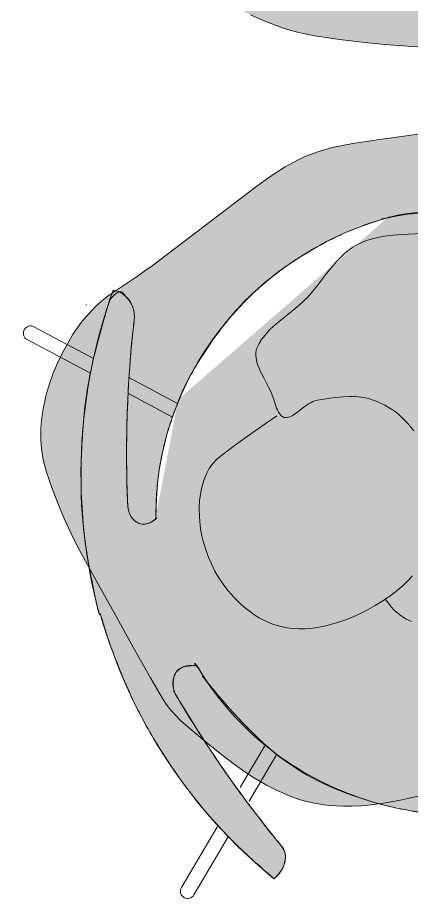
# Model space of a CAD drawing. Header units: millimetres. Extents: x 17924 to 83548, y -4690 to 56252.
# Drawn here: x 79095 to 79420, y 51352 to 52088 of the extents above; entities that cross this region are included whole.
import ezdxf

# ---------------------------------------------------------------- set-up
doc = ezdxf.new("R2010")
doc.units = ezdxf.units.MM
doc.header["$MEASUREMENT"] = 0
for name, color, linetype, lineweight in [('FURN-FREE', 1, 'Continuous', 0), ('PRES-FILL', 7, 'Continuous', 0), ('PRES-PEOP', 42, 'Continuous', 0)]:
    doc.layers.add(name, color=color, linetype=linetype, lineweight=lineweight)

# ---------------------------------------------------------------- blocks, each defined once
blk = doc.blocks.new('ANT_11')
at = {"color": 0, "linetype": 'ByBlock', "lineweight": -2}
for p, q in [((-230.6049999999959, 252.3579999999638), (-230.5849999999809, 252.3589999999822)), ((-222.1099999999788, 252.0419999999867), (-182.1699999999801, 208.8469999999652)), ((-230.9229999999807, 243.8939999999711), (-193.0999999999949, 202.9900000000052)), ((249.7080000000133, 243.2329999999929), (208.2010000000264, 201.5609999999579)), ((258.2300000000178, 234.7639999999665), (218.90600000001, 195.29899999997)), ((-237.2879999999896, 197.6639999999898), (-237.7749999999724, 197.336999999985)), ((-170.4359999999724, 178.4899999999907), (-139.413999999997, 144.9219999999623)), ((-157.5269999999837, 182.1999999999825), (-129.5179999999782, 151.9009999999689)), ((181.9290000000146, 175.1599999999744), (153.1640000000116, 146.2839999999851)), ((194.673000000028, 170.9689999999682), (162.7640000000101, 138.9270000000106)), ((237.9220000000132, 154.148000000001), (237.9240000000136, 154.1489999999758)), ((-190.0079999999871, -176.9710000000341), (-240.1239999999889, -227.2660000000178)), ((200.5110000000168, -183.8860000000132), (249.0680000000102, -236.3980000000156)), ((-180.8859999999986, -184.8450000000157), (-231.6219999999812, -235.7580000000016)), ((191.0700000000106, -191.3760000000184), (240.2560000000231, -244.5680000000284)), ((-240.1019999999735, -235.7510000000184), (-240.1239999999852, -235.7600000000384)), ((248.731000000018, -244.8740000000107), (248.7310000000107, -244.8850000000093))]:
    blk.add_line(p, q, dxfattribs=at)
at = {"color": 0, "linetype": 'ByBlock', "lineweight": -2, "extrusion": (0, 0, -1)}
for centre, radius, start, end in [((-10.84310449812256, -197.5296352611913), 449.2945550665204, 55.50108333333331, 90.38600277777779), ((226.5099585044154, 247.9666756855295), 6.000000000000012, 47.15889444444441, 137.2503583333333), ((-4.928342642939242, -185.8805704263214), 436.8134136936625, 91.17048888888888, 126.0554083333333), ((-253.9718071524185, 238.9973606324929), 6.000000000000004, 135.0319611111111, 224.8725805555556), ((-244.6581340468292, -240.4625302021595), 6.000000000000006, 137.325825, 227.2958666666667), ((-244.6504633875302, -240.4851204502629), 6.000000000000004, 227.1111666666667, 317.2096027777778)]:
    blk.add_arc(centre, radius, start, end, dxfattribs=at)
at = {"color": 0, "linetype": 'ByBlock', "lineweight": -2}
for centre, radius, start, end in [((-226.5152713026619, 247.9676244759758), 5.999999999999996, 132.8928833333333, 222.7335027777778), ((253.9664626423473, 238.996610804621), 6.000000000000006, 45.01981666666665, 135.1112805555555), ((132.7071059824157, -735.342448063835), 962.69638302464, 102.0174, 111.1355305555556), ((-169.4349192846166, -727.9805375627038), 971.6445047199427, 65.2129611111111, 74.33109166666665), ((-235.8759852194598, -231.491388148861), 6.000000000000006, 135.1867472222222, 225.1567888888889), ((-235.8691630907961, -231.5142489645223), 6.000000000000013, 224.9720888888888, 315.070525)]:
    blk.add_arc(centre, radius, start, end, dxfattribs=at)
for centre, major_axis, ratio, start_param, end_param in [((-69.79697139903146, 189.0052291860775), (-18.85645010637372, -11.42001704835107), 0.710141361513294, 2.274888714839134, 4.205581096373834), ((93.71362615291218, 189.1944012008753), (18.41705503726558, -12.11588146826803), 0.7751110379519796, 2.077604210805752, 4.019110361497601)]:
    blk.add_ellipse(centre, major_axis=major_axis, ratio=ratio, start_param=start_param, end_param=end_param, dxfattribs=at)
at = {"color": 0, "linetype": 'ByBlock', "lineweight": -2, "extrusion": (0, 0, -0.9999999999999998)}
for centre, major_axis, ratio, start_param, end_param in [((5.602032608068839, -66.64383137637924), (4.853131661300817, 259.9547020407177), 0.9615384615384605, 4.71238898038469, 6.033510042954888), ((9.501353141451546, -66.71662820161146), (4.853131661300817, 259.9547020407177), 0.9615384615384605, 0.2429364510200118, 1.570796326794897), ((5.602729983107565, -66.64335468209174), (-249.9564442699204, 4.666472751250908), 0.7200000000000006, 4.7115489922008, 6.283185307179586), ((6.022656809942418, -66.65119433999644), (-253.4356479310827, 4.731426504006882), 0.7101157289572858, 3.141592653589793, 4.71322896856858)]:
    blk.add_ellipse(centre, major_axis=major_axis, ratio=ratio, start_param=start_param, end_param=end_param, dxfattribs=at)
at = {"color": 0, "linetype": 'ByBlock', "lineweight": -2, "extrusion": (0, 0, -0.9999999999999997)}
blk.add_ellipse((-222.6850850693845, 182.0806756646198), major_axis=(20.94804797271574, 9.330090363337069), ratio=0.9239178866150758, start_param=1.587065655824202, end_param=3.141592653589793, dxfattribs=at)
at = {"color": 0, "linetype": 'ByBlock', "lineweight": -2, "extrusion": (0, 0, -1)}
blk.add_ellipse((246.9130862459351, 173.3136979749397), major_axis=(9.336634261293678, 19.01903679660439), ratio=0.7660621444968639, start_param=1.570796326794897, end_param=3.125323324560488, dxfattribs=at)
at = {"color": 0, "linetype": 'ByBlock', "lineweight": -2}
blk.add_point((258.2100000000355, 243.2360000000044), dxfattribs=at)
blk = doc.blocks.new('*U83')
at = {"extrusion": (0, 0, -1)}
h = blk.add_hatch(color=7, dxfattribs=at)
edge = h.paths.add_edge_path()
edge.add_arc((189.5230698579689, 3.894953851111495), 436.8134136936625, 181.1704888888889, 216.0554083333334, ccw=False)
edge.add_line((-247.1991972945398, -5.028036447511113), (-248.1122242495767, -5.046691238017956))
edge.add_arc((201.1721346928534, -2.019808004082734), 449.2945550665204, 145.5010833333334, 180.3860027777778, ccw=False)
edge.add_ellipse((-178.4381762329576, 231.5083815634316), major_axis=(-9.330090363337064, -20.94804797271573), ratio=0.923917886615076, start_angle=90.93216388888891, end_angle=180, ccw=False)
edge.add_line((-158.93467380316, 223.2300806680323), (-158.9509580197773, 223.2407149623832))
edge.add_arc((738.9849474954972, -123.8838094883686), 962.6963830246395, 158.8644694444445, 161.6479117317408)
edge.add_line((-174.7483423471422, 179.2264030120532), (-174.8475005683285, 179.2592964940231))
edge.add_line((-174.8475005683285, 179.2592964940231), (-174.7632560480706, 179.1814415873559))
edge.add_arc((738.9849474954972, -123.8838094883686), 962.6963830246395, 161.6507310214406, 167.9826)
edge.add_line((-202.6133815909998, 76.55798393367513), (-202.6133855943626, 76.55796512744928))
edge.add_ellipse((-185.3627297544008, 78.62026789307856), major_axis=(11.42001704835106, 18.85645010637372), ratio=0.710141361513294, start_angle=119.0379527777778, end_angle=229.6584777777778)
edge.add_line((-182.5489720905462, 60.2323849607892), (-182.7609163116576, 60.28017894514051))
edge.add_ellipse((70.28633080802683, 3.22126388597826), major_axis=(-259.9547020407177, -4.853131661300878), ratio=0.96153846153846, start_angle=323.43319051925664, end_angle=345.69466111111115, ccw=False)
edge.add_line((-141.2796922553534, 148.2373896328209), (-141.2795005683147, 148.2372964940441))
edge.add_line((-141.2795005683147, 148.2372964940441), (-141.2796552746731, 148.2374394665312))
edge.add_ellipse((70.28633080802683, 3.22126388597826), major_axis=(-259.9547020407177, -4.853131661300878), ratio=0.96153846153846, start_angle=270, end_angle=323.43317649861206, ccw=False)
edge.add_line((65.61985805675795, 253.1777081558939), (65.619381362485, 253.1770107808297))
edge.add_ellipse((70.28585411373933, 3.220566510932258), major_axis=(-4.666472751250971, 249.9564442699204), ratio=0.720000000000001, start_angle=-90.04779895583567, end_angle=0, ccw=False)
edge.add_line((250.2583243620651, 6.371899793581038), (250.2582958129518, 6.373381804277199))
edge.add_line((250.2582958129351, 6.373381804274686), (250.25835027844, 6.370465271520516))
edge.add_line((250.2583502784466, 6.370465271524292), (250.2583243620631, 6.371899793581223))
edge.add_ellipse((70.29369377164403, 2.800639684097405), major_axis=(-4.731426504006933, 253.4356479310827), ratio=0.7101157289572861, start_angle=180, end_angle=270.04779272652974, ccw=False)
edge.add_line((75.02512027566263, -250.6350082469944), (75.02560038452793, -250.634500917331))
edge.add_ellipse((70.35912763325905, -0.6780566474044463), major_axis=(-259.9547020407177, -4.853131661300878), ratio=0.96153846153846, start_angle=13.919233333333295, end_angle=90, ccw=False)
edge.add_line((-180.8396707460925, -65.51667338454354), (-182.3148174292, -65.89743086454473))
edge.add_ellipse((-185.5519017691986, -84.89032965886508), major_axis=(12.11588146826803, -18.41705503726557), ratio=0.7751110379519799, start_angle=129.7219388888889, end_angle=240.9620472222222)
edge.add_line((-203.9136546580557, -84.16156648722244), (-203.9136485167255, -84.16158838126285))
edge.add_arc((731.623036994366, 178.2582157786601), 971.6445047199426, 195.6689083333333, 204.786883102424)
edge.add_line((-150.507241983214, -229.0981570245458), (-150.5065005683136, -229.1007035059665))
edge.add_line((-150.5065005683136, -229.1007035059665), (-150.5061343833659, -229.1005555235788))
edge.add_line((-150.5061343833659, -229.1005555235788), (-150.5055005683244, -229.0987035059734))
edge.add_line((-150.5055005683244, -229.0987035059734), (-150.5383184758102, -228.9914209544877))
edge.add_ellipse((-169.6711985432921, -238.089789751888), major_axis=(-19.0190367966044, -9.336634261293675), ratio=0.7660621444968636, start_angle=90, end_angle=179.0678361111111, ccw=False)
edge.add_line((-162.5187564786611, -252.6595538665424), (-163.6179454810772, -253.1991566765755))
at = {"color": 0}
blk.add_rational_spline([(163.6179454810626, -253.1991566765719), (244.395638061862, -142.2440036543048), (247.1991972945398, -5.028036447511113), (247.6557107720582, -5.037363842762716), (248.1122242495767, -5.046691238017956), (249.0632559276273, 136.1162228151916), (169.1080861778319, 252.4564290876879), (150.0661567962525, 243.975309043275), (158.9346738031454, 223.2300806680214), (158.9428159114614, 223.2353978152059), (158.9509580197773, 223.2407149623832), (167.384311715854, 201.4254568799588), (174.7483423471422, 179.2264030120677), (174.7979214577354, 179.2428497530418), (174.8475005683285, 179.2592964940231), (174.8053783081996, 179.2203690406895), (174.7632560480706, 179.1814415873559), (191.5264878287999, 128.6399398121866), (202.6133815909852, 76.55798393368241), (202.6133835926739, 76.5579745305622), (202.6133855943626, 76.55796512744928), (207.6479790385492, 47.05271919769075), (182.5489720905753, 60.23238496079648), (182.6549442010873, 60.25628195296304), (182.7609163116576, 60.28017894514051), (171.0129643532273, 108.1699772470056), (141.2796922553534, 148.2373896328099), (141.2795964118268, 148.2373430634252), (141.2795005683147, 148.2372964940441), (141.2795779215085, 148.2373679802877), (141.2796552746731, 148.2374394665312), (65.21804999948654, 250.7350764623698), (-65.61985805678705, 253.1777081559012), (-65.6196197096142, 253.1773594683618), (-65.619381362485, 253.1770107808297), (-245.7382225845795, 256.5396752922825), (-250.2583243620611, 6.37189979357936), (-250.2583100890624, 6.372640798970679), (-250.2582958129642, 6.373381804281962), (-250.2583230456803, 6.37192353789942), (-250.25835027844, 6.370465271520516), (-250.258337321764, 6.371182532588136), (-250.2583243620611, 6.37189979357936), (-255.143941914881, -247.2723441011549), (-75.02512027566263, -250.6350082469871), (-75.02536033009528, -250.6347545821664), (-75.02560038452793, -250.634500917331), (128.3684962365078, -254.4316945140672), (180.8396707460925, -65.51667338452171), (181.5772440876608, -65.70705212454413), (182.3148174292, -65.89743086454473), (209.2685806552181, -53.96520079177208), (203.9136546580412, -84.16156648723336), (203.9136515873979, -84.16157743424264), (203.9136485167255, -84.16158838126285), (182.9888989878091, -158.7591245014337), (150.507241983214, -229.0981570245385), (150.5068712757493, -229.0994302652543), (150.5065005683136, -229.1007035059665), (150.5063174758543, -229.1006295147745), (150.5061343833659, -229.1005555235788), (150.5058174758451, -229.0996295147743), (150.5055005683244, -229.0987035059734), (150.5219095220818, -229.0450622302269), (150.5383184758102, -228.9914209544877), (143.8066565910995, -243.4735979856268), (162.5187564787047, -252.6595538665533), (163.0683509798837, -252.9293552715571), (163.6179454810626, -253.1991566765719)], [1, 0.954018458761833, 1, 1, 1, 0.954018458761833, 1, 0.7128353987122346, 1, 1, 1, 0.9997050096312174, 1, 1, 1, 1, 1, 0.9984737766805626, 1, 1, 1, 0.5691322564512941, 1, 1, 1, 0.9811892478442809, 1, 1, 1, 1, 1, 0.8932412642455915, 1, 1, 1, 0.7068117680607829, 1, 0.9999999999957255, 1, 1, 1, 0.999999999995883, 1, 0.7068118065158087, 1, 1, 1, 0.7875766260787885, 1, 1, 1, 0.5646781698281227, 1, 1, 1, 0.9968360298930732, 1, 1, 1, 1, 1, 1, 1, 1, 1, 0.7128353987122346, 1, 1, 1], degree=2, knots=[0, 0, 0, 0.03448275862068965, 0.03448275862068965, 0.06896551724137931, 0.06896551724137931, 0.1034482758620689, 0.1034482758620689, 0.1379310344827586, 0.1379310344827586, 0.1724137931034482, 0.1724137931034482, 0.2068965517241378, 0.2068965517241378, 0.2241379310344826, 0.2241379310344826, 0.2413793103448275, 0.2413793103448275, 0.2758620689655172, 0.2758620689655172, 0.3103448275862069, 0.3103448275862069, 0.3448275862068964, 0.3448275862068964, 0.3793103448275861, 0.3793103448275861, 0.4137931034482755, 0.4137931034482755, 0.4310344827586206, 0.4310344827586206, 0.4482758620689654, 0.4482758620689654, 0.4827586206896549, 0.4827586206896549, 0.5172413793103448, 0.5172413793103448, 0.5517241379310345, 0.5517241379310345, 0.5862068965517239, 0.5862068965517239, 0.6206896551724138, 0.6206896551724138, 0.6551724137931033, 0.6551724137931033, 0.6896551724137929, 0.6896551724137929, 0.7241379310344825, 0.7241379310344825, 0.7586206896551724, 0.7586206896551724, 0.7931034482758622, 0.7931034482758622, 0.8275862068965517, 0.8275862068965517, 0.8620689655172412, 0.8620689655172412, 0.8965517241379309, 0.8965517241379309, 0.9051724137931034, 0.9051724137931034, 0.9137931034482757, 0.9137931034482757, 0.9224137931034483, 0.9224137931034483, 0.9310344827586206, 0.9310344827586206, 0.9655172413793103, 0.9655172413793103, 1, 1, 1], dxfattribs=at)
at = {"color": 0, "linetype": 'Continuous', "lineweight": 0, "rotation": 270}
blk.add_blockref('ANT_11', (-3.642499431662145, 8.823296494039823), dxfattribs=at)
blk = doc.blocks.new('SERIES 7_11')
at = {"color": 0, "linetype": 'Continuous', "lineweight": 0, "rotation": 89.99999999999997}
blk.add_blockref('*U83', (-5.046691238014319, -248.1122242495767), dxfattribs=at)
blk = doc.blocks.new('*U149')
at = {"layer": 'PRES-FILL', "linetype": 'ByBlock', "lineweight": -2}
h = blk.add_hatch(color=0, dxfattribs=at)
edge = h.paths.add_edge_path(flags=16)
edge.add_spline(control_points=[(-87.07831214771431, -291.0744552105898), (-88.89239608471689, -288.4548494401097), (-89.38684500839736, -283.2889002702868), (-89.4902516684233, -277.4036297993007)], knot_values=[0, 0, 0, 0, 1, 1, 1, 1], degree=3, periodic=0)
edge.add_spline(control_points=[(-89.4902516684233, -277.4036297993007), (-94.07544578357192, -264.2978469137888), (-102.2647964179487, -248.1244687475701), (-94.97166972408013, -247.5728208029614), (-87.9513761526614, -247.0418098000519), (-89.72454525638022, -264.0690811901877), (-89.4902516684233, -277.4036297993007)], knot_values=[0, 0, 0, 0, 0.5095306753181346, 0.5095306753181346, 0.5095306753181346, 1, 1, 1, 1], degree=3, periodic=0)
edge.add_spline(control_points=[(-89.4902516684233, -277.4036297993007), (-87.52906642857124, -283.0092524418287), (-86.22724547806138, -288.0536722698598), (-87.07831214771431, -291.0744552105898)], knot_values=[0, 0, 0, 0, 1, 1, 1, 1], degree=3, periodic=0)
edge.add_spline(control_points=[(-87.07831214771431, -291.0744552105898), (-85.95999222937098, -292.6893514408584), (-84.34017201395181, -293.3365619410179), (-82.00130538470694, -292.5880610099848), (-63.59383381527732, -286.6971694839594), (-44.85866232332774, -280.6748171649233), (-26.44999149462092, -274.1039725800219), (-3.97733023649198, -266.0825154139602), (18.35495155211538, -258.1142490278435), (40.76494914462091, -249.8098054022121), (62.09082103249966, -241.9071048271726), (84.0254556608561, -234.3002088238427), (102.036338375372, -220.2868875461718), (117.4488240068895, -208.2952424799441), (129.9151441368449, -193.2241611071513), (142.6432244093739, -178.5923170648457), (163.0005941387935, -155.1900558744092), (182.8546414145967, -131.3060623629426), (203.2343677893514, -107.9247166534187), (213.1979345754517, -96.49367016923497), (224.2374659782072, -86.03110257819935), (234.3364193446469, -74.70105654421786), (246.7178919629514, -60.81024532424635), (254.7748833751684, -44.37492258180282), (259.7027346673713, -25.00474835188652), (268.8092894337751, 10.79088386117655), (269.3557246566634, 46.90065336131374), (252.6851600430091, 77.86553913385433), (241.2536237630411, 99.09914599222247), (227.3397290832945, 117.7993371364137), (211.966218272064, 135.6688070436066), (198.2174307192763, 151.6497725143417), (184.4468728898064, 167.5986870604829), (170.5998475073429, 183.4938566907222), (153.8705150601454, 202.6976618187909), (137.0851828110317, 221.9010084819602), (119.8497930294252, 240.5959913312254), (106.8232585273072, 254.7256885524839), (88.38601897297485, 262.3861756958795), (71.07116077227693, 271.4910562303266), (49.31172820176289, 282.9330808633968), (28.25311481850804, 292.6512301065668), (3.265834411547985, 297.327335357113), (-21.50146026012953, 301.9622726039088), (-44.73838342509407, 298.5593976669043), (-68.35236469293886, 290.7234910957341), (-91.13489496562397, 283.1634876956814), (-111.8712580557476, 273.757788462317), (-130.4584782136808, 259.7759117501701), (-157.4580053186364, 239.4660399101849), (-182.7918153615465, 217.5136692575034), (-207.6003872519068, 194.9019255928724), (-226.2076064091088, 177.9423975816317), (-243.9963418850675, 159.9594654293323), (-260.3465887236089, 140.7443127179722), (-265.3696622714924, 134.841091423732), (-270.0630620164739, 127.4894450132706), (-269.8281436665711, 119.5425549638749), (-269.0001458406623, 91.53279035793093), (-265.0361819725658, 65.12352676317096), (-263.1618364924216, 37.95410509096109), (-261.1843437510834, 9.289520726670162), (-260.2340487209731, -19.56111516160308), (-257.9202655615227, -48.25189084419981), (-257.6397211215808, -51.73062547019799), (-254.9934591089841, -54.59069810863002), (-254.183716304964, -58.03427320504852), (-253.3515663618164, -61.5731386399857), (-253.2291796873178, -65.17489315886633), (-253.4760670081887, -68.77246832681703), (-254.4084206014377, -82.3584723509266), (-267.5626279749704, -92.20125338995422), (-268.1809031531884, -106.6588880038762), (-268.9817591903702, -125.38596030396), (-262.4752963332285, -142.6908594273555), (-255.5529541847936, -157.7631315542094), (-248.2408484707412, -173.6840503381973), (-230.6169023986731, -188.9544215020287), (-215.094516461395, -195.9084356162057), (-194.6235048089729, -205.0794293369981), (-227.5421476998308, -119.8030906882777), (-210.4050449188508, -122.7259414140426), (-200.6489644701069, -124.3899080240517), (-194.8665631468466, -152.8433226549823), (-181.9270150395605, -153.2528445356438), (-179.8478432335978, -153.318647942433), (-175.6591534205072, -153.3011556875863), (-175.5916423200542, -151.0476115536439), (-174.6981617056008, -121.2229162775184), (-175.9042505497346, -84.15658467018511), (-191.9475750214187, -63.78702212477219), (-196.1806730426179, -58.41242815861187), (-202.363111061044, -54.4716279420245), (-209.6942834992806, -51.72211669215176)], knot_values=[0, 0, 0, 0, 0.004098381531734696, 0.004098381531734696, 0.004098381531734696, 0.03635368013720219, 0.03635368013720219, 0.03635368013720219, 0.07572982011414187, 0.07572982011414187, 0.07572982011414187, 0.1132010653974124, 0.1132010653974124, 0.1132010653974124, 0.14526640270913, 0.14526640270913, 0.14526640270913, 0.1965519000639748, 0.1965519000639748, 0.1965519000639748, 0.2216251747810174, 0.2216251747810174, 0.2216251747810174, 0.25236539637566, 0.25236539637566, 0.25236539637566, 0.3091726121130702, 0.3091726121130702, 0.3091726121130702, 0.3481271264153437, 0.3481271264153437, 0.3481271264153437, 0.3829647993414165, 0.3829647993414165, 0.3829647993414165, 0.4250540564899624, 0.4250540564899624, 0.4250540564899624, 0.4568651827461615, 0.4568651827461615, 0.4568651827461615, 0.4968419500255261, 0.4968419500255261, 0.4968419500255261, 0.5364667654958765, 0.5364667654958765, 0.5364667654958765, 0.5746963866582342, 0.5746963866582342, 0.5746963866582342, 0.630228181300859, 0.630228181300859, 0.630228181300859, 0.6718787961638446, 0.6718787961638446, 0.6718787961638446, 0.6846745725113127, 0.6846745725113127, 0.6846745725113127, 0.7297748169105458, 0.7297748169105458, 0.7297748169105458, 0.7773569765908894, 0.7773569765908894, 0.7773569765908894, 0.78312627708974, 0.78312627708974, 0.78312627708974, 0.7890552252170661, 0.7890552252170661, 0.7890552252170661, 0.8114455046014806, 0.8114455046014806, 0.8114455046014806, 0.8404477855449914, 0.8404477855449914, 0.8404477855449914, 0.8710830444871903, 0.8710830444871903, 0.8710830444871903, 0.9114849997865957, 0.9114849997865957, 0.9114849997865957, 0.9344856628054873, 0.9344856628054873, 0.9344856628054873, 0.9381814897131244, 0.9381814897131244, 0.9381814897131244, 0.9870941822375215, 0.9870941822375215, 0.9870941822375215, 1, 1, 1, 1], degree=3, periodic=0)
edge.add_line((-209.6942834992806, -51.72211669215176), (-193.9554313921253, -0.02416496869409457))
edge.add_spline(control_points=[(-193.9554313921253, -0.02416496869409457), (-187.0334699935629, 22.71264097993844), (-179.5682325628004, 45.27655141681316), (-171.546161338425, 67.66414764717047), (-163.0286974003247, 91.43426115246257), (-139.597424702326, 107.5570674201881), (-118.7270846086467, 121.8980210750015), (-107.4085535302875, 129.6754951798212), (-96.13803730571817, 136.5337036815472), (-80.50538087009045, 136.889317852736), (-68.37265735138499, 137.1653149897029), (-58.48686090827687, 133.788806689874), (-50.14550819518627, 127.2132180820481)], knot_values=[0, 0, 0, 0, 0.3242048070790112, 0.3242048070790112, 0.3242048070790112, 0.6684304659642469, 0.6684304659642469, 0.6684304659642469, 0.8551130404015013, 0.8551130404015013, 0.8551130404015013, 1, 1, 1, 1], degree=3, periodic=0)
edge.add_line((-50.14550819518627, 127.2132180820481), (-43.44551937066717, 121.931536357064))
edge.add_spline(control_points=[(-43.44551937066717, 121.931536357064), (-52.97537610729341, 111.9743174005416), (-61.70828375140263, 101.2227619635087), (-66.21967390885402, 86.38209284508775), (-72.00109886939754, 67.36351722244581), (-70.56204819519189, 51.92159684376384), (-65.78859446718707, 32.36011425747711), (-60.91834914840001, 12.4019823846611), (-52.41068678941519, -3.899051625005086), (-40.46282677569252, -16.59624482724757), (-29.76929379778448, -27.9604434435314), (-15.70692158867314, -35.86571801298123), (4.085994196764659, -37.78828460554359), (21.39602580967767, -39.46967853732349), (32.80868237356481, -32.61645050879451), (46.03115763617097, -27.68787525540392), (56.11757800570922, -23.92824017643579), (63.9562968332466, -4.318340353158419), (73.36998533710721, -9.364488506849739), (78.1778326130734, -11.94170461560134), (80.01234252595168, -18.39455939165782), (82.95708621910308, -23.17112827469828), (90.37560748163378, -35.20446003900724), (104.8919222977129, -43.48754374752752), (103.9488796295191, -59.94721314539493), (102.6316696437716, -82.93752061140549), (81.87161202233983, -92.77921701141167), (71.79374211271352, -109.5896862432273), (62.75094410454039, -124.6735957450437), (56.88481326241163, -143.0784906290646), (45.74386686026992, -155.8284881344443), (27.61782189119549, -176.5724195560615), (-8.65840409618977, -176.646729401371), (-33.86351756977092, -189.2710082729172), (-57.29500610371178, -201.0069461388048), (-80.00715993152699, -218.5647198101942), (-102.9092625649646, -230.2106602262211), (-126.4267073183, -242.1695080541685), (-170.3451343521592, -203.4649171256606), (-183.9370973616169, -215.0859390001569), (-185.4372476237768, -216.3685557200224), (-186.1864357418672, -221.3471233283926), (-185.6590915353736, -224.0190201072546), (-183.9894642690779, -232.4785265553364), (-161.5987339165295, -243.6861511579482), (-165.304747505128, -244.3993410344701), (-170.2820739892195, -245.3571839500801), (-189.8162513641873, -233.9521160573786), (-202.0941385273327, -232.4393783164996), (-206.979071861424, -231.8375139307464), (-219.1576623974688, -228.4554485970875), (-217.4211306994985, -233.8441241850087), (-214.2524660100171, -243.676888008602), (-208.3265807279677, -250.7895085956989), (-201.6973211800359, -257.1143157226034), (-184.8370183137158, -273.2002998294338), (-168.6169997198158, -289.9416467815608), (-141.3669247969956, -295.3527005507203), (-121.8067194644682, -299.236775111669), (-104.2733657353092, -296.6543974041851), (-90.11643816900323, -293.8974959615152), (-88.45242821298598, -293.5734488526068), (-87.50048847752623, -292.5729312999756), (-87.07831214771431, -291.0744552105898)], knot_values=[0, 0, 0, 0, 0.0445675321191511, 0.0445675321191511, 0.0445675321191511, 0.1016815997639398, 0.1016815997639398, 0.1016815997639398, 0.1599537725823565, 0.1599537725823565, 0.1599537725823565, 0.2121083342373425, 0.2121083342373425, 0.2121083342373425, 0.2577204674264914, 0.2577204674264914, 0.2577204674264914, 0.2925144935189276, 0.2925144935189276, 0.2925144935189276, 0.3102848248294786, 0.3102848248294786, 0.3102848248294786, 0.3550525854241348, 0.3550525854241348, 0.3550525854241348, 0.4175826737119677, 0.4175826737119677, 0.4175826737119677, 0.4736904586800346, 0.4736904586800346, 0.4736904586800346, 0.5649764407445235, 0.5649764407445235, 0.5649764407445235, 0.6498388415546573, 0.6498388415546573, 0.6498388415546573, 0.7369813565731338, 0.7369813565731338, 0.7369813565731338, 0.746599309966639, 0.746599309966639, 0.746599309966639, 0.7770507628045908, 0.7770507628045908, 0.7770507628045908, 0.817948298408715, 0.817948298408715, 0.817948298408715, 0.8342199689575515, 0.8342199689575515, 0.8342199689575515, 0.8639110295738617, 0.8639110295738617, 0.8639110295738617, 0.9394247835290591, 0.9394247835290591, 0.9394247835290591, 0.9936288375354178, 0.9936288375354178, 0.9936288375354178, 1, 1, 1, 1], degree=3, periodic=0)
at = {"layer": 'PRES-PEOP', "color": 0, "linetype": 'ByBlock', "lineweight": -2, "flags": 128}
for points in [[(-105.6353495510411, 275.0936735433934), (-96.47341448858788, 279.54715600895), (-89.5133673845412, 282.6172545824957), (-78.97016653364699, 286.8523719828663), (-68.35236469293886, 290.7234910957341), (-59.89195168988954, 293.4465633125074), (-52.33477944415063, 295.474174698742), (-45.61699266388314, 296.946880466814), (-39.66696946088632, 297.9848684517492), (-34.41138687590137, 298.6879360040912), (-29.77887083035603, 299.13713632492), (-21.60569467482856, 299.5279071088735), (-15.42901764826092, 299.4711329993734), (-10.77498319710139, 299.2207432272553), (-3.766521308600204, 298.4946694721002), (3.265834411547985, 297.327335357113), (12.46010225887585, 295.2658715189318), (20.23298123570567, 293.1439672843408), (26.86014315285138, 291.058379053211), (32.54853608702251, 289.068029374379), (42.31345979377511, 285.2381850312813), (49.52931287427782, 282.0978727295005), (60.28060422913404, 276.9999382821261), (71.07116077227693, 271.4910562303266), (84.21805881927139, 264.7930012652068), (93.92955573988729, 259.7007199066284), (100.9746517412132, 255.6231501239236), (106.0589556901396, 252.326963235013), (109.7323865707731, 249.6818421613862), (112.3971935485897, 247.5842040582356), (116.2319047169294, 244.2301389657659), (119.8497930294252, 240.5959913312254), (132.7465519012767, 226.45957781779), (151.7628290228022, 205.0555086252571), (170.5998475073429, 183.4938566907222), (191.3156538652256, 159.6293324878498), (211.966218272064, 135.6688070436066), (217.6541976302397, 128.8578429127083), (222.4926034554228, 122.7617840093008), (230.6465885914076, 111.8363240307663), (236.4987146753556, 103.4700929745595), (244.85016170975, 90.72931829927256), (252.6851600430091, 77.86553913385433), (255.6936977372679, 72.3020337147027), (258.1607570347114, 66.89863656541274), (260.1704158150824, 61.6826267936849), (261.7941050469381, 56.67249924840871), (263.0925247389241, 51.87982216586533), (264.9595349502197, 42.67571008484811), (266.0057846266573, 34.42792335611011), (266.4882038152427, 27.09508718151483), (266.5899327018415, 20.61190047734999), (266.441128468432, 14.90250412048772), (265.6655844546622, 4.865992200153414), (264.670196971827, -2.666655633132905), (262.5450878096599, -13.90964178819559), (259.7027346673713, -25.00474835188652), (257.5432452308305, -32.01159585887217), (255.4763820483349, -37.9613705817319), (253.5124137295206, -43.02700697272667), (251.6617108228529, -47.35081209868076), (249.9322608945076, -51.05022371419182), (246.6360682523809, -57.33382597196032), (243.9191559264, -61.88586877804482), (241.7328383220301, -65.20860106148757), (238.1980755579716, -70.0445751810912), (234.3364193446469, -74.70105654421786), (230.4987910879136, -78.95448584703263), (223.6534756547189, -86.21792951952375), (213.3086588365259, -96.95456436580571), (208.2121925637621, -102.380655609697), (203.2343677893514, -107.9247166534187), (172.9517322068277, -143.2325281126541), (142.6432244093739, -178.5923170648457), (133.1273055216006, -189.570661422913), (125.9070910193259, -197.6895486608264), (120.3324179615593, -203.6402084119327), (116.0141549927066, -207.9941211331752), (112.6781972378521, -211.1850460361748), (107.4878988694691, -215.8319783575716), (102.036338375372, -220.2868875461718), (98.5543053032743, -222.8852143271506), (95.22540377132827, -225.1838019659917), (88.83085532893892, -229.1670381012518), (83.09091153455665, -232.3416675465851), (77.97347984462976, -234.9141313917498), (68.84475393615139, -239.0372864642122), (61.88847515358066, -241.8852938228665), (40.76494914462091, -249.8098054022121), (7.179532870984985, -262.03921905483)], [(-15.19365317192569, -182.3220813315274), (1.31108579217107, -177.96505251895), (13.62265788349032, -174.5028941337514), (18.12718107145338, -173.0025991123985), (21.99094574003539, -171.5547172477673), (28.53183233331947, -168.6420885242842), (33.21287848614156, -166.0755088222213), (36.57474309642566, -163.898827204699), (41.34437907126267, -160.1740484370239), (43.59336957895721, -158.083722737967), (45.74386686026992, -155.8284881344443), (47.9668319477496, -153.2107399508095), (49.90538772779109, -150.6833861906343), (51.60785336435947, -148.2567291244341), (54.54167334265367, -143.5801197356195), (56.88323071711056, -139.3804670230456), (60.63593780576775, -131.8779008682905), (65.97377763259283, -120.5501955826621), (68.76502314578102, -114.9919913501799), (71.79374211271352, -109.5896862432273), (73.76800116743834, -106.4836596630921), (75.77565331646474, -103.5984869139502), (79.8444301016716, -98.24046279293543), (87.40790312239551, -88.93767740839394), (92.9211144879373, -81.9308065076766), (96.66966938802216, -76.60769435722614), (99.13859351538122, -72.55553050401795), (100.7448295274662, -69.47363969673461), (101.7891596883564, -67.13431980044697), (103.0645710346289, -63.5747361030808), (103.9488796295191, -59.94721314539493), (104.1170934328693, -58.75167130875343), (104.1841640090861, -57.597869116129), (104.0617820173211, -55.37409170450701), (103.6679876127018, -53.30254701775266), (103.0769879533327, -51.37132166441006), (102.3472923484951, -49.56967722343688), (101.5247592964006, -47.8879000661691), (100.6450750051881, -46.31717419213965), (98.75459626759402, -43.3861309208296), (96.89408416621154, -40.83477158374444), (93.33866555429995, -36.3942160361039), (87.83077485692047, -29.77312618875294), (85.25531733872776, -26.47175169413094), (82.95708621910308, -23.17112827469828), (81.8566418201226, -21.35774925601436), (80.06440691364696, -18.13433654181426), (78.70194001015625, -15.74623227902339), (77.59705319684872, -14.01162769043003), (76.69098937312083, -12.75927558304102), (75.95495712930278, -11.85445198867819), (75.36569821643934, -11.19820332209929), (74.41378282257938, -10.25427059311187), (73.36998533710721, -9.364488506849739), (72.51402425435663, -8.771776609806693), (71.69086573499953, -8.351540589428623), (70.89857132881298, -8.081445494462969), (70.13536849888624, -7.941575818069396), (69.39963449153583, -7.914192295167595), (68.68988178913423, -7.983512214879738), (68.00474499349366, -8.135511025000596), (67.34296900127083, -8.357743212531204), (66.06503408207209, -8.981652799004223), (64.8703391924937, -9.774293465161463), (63.75152863048424, -10.67585338077333), (62.70227436810092, -11.64046908062301), (61.7170889719273, -12.63337020402832), (59.86212728715327, -14.67356943082996), (56.57301893091062, -18.54671689134557), (54.05107643967494, -21.43840574206843), (52.11782812490128, -23.4506702880899), (50.63983158564952, -24.80893766754889), (49.51362962636631, -25.71620414944482), (48.65820907719899, -26.32277775619878), (47.35655657577445, -27.09713277958508), (46.03115763617097, -27.68787525540392), (35.88977292031632, -31.49063194016344), (32.02652913640486, -32.88298776492593), (28.61951775876514, -34.03225688770181), (25.61808320005366, -34.96098065303522), (20.32029235802474, -36.35266907890036), (16.30939930396562, -37.1482596226997), (13.28025867737597, -37.57560823469248), (10.99667081331427, -37.78831467730924), (7.552528843385517, -37.91531117349223), (4.085994196764659, -37.78828460554359), (0.9851196903182426, -37.48772096163884), (-1.876129166630562, -37.08839139355405), (-4.519595331614255, -36.60956962394994), (-9.378714239763212, -35.43569616886089), (-13.53143154847203, -34.10869669370004), (-17.09360379616555, -32.71424824275891), (-20.15871094448084, -31.31295941505232), (-22.80297771579353, -29.94646141324483), (-25.08915356022771, -28.64217917254427), (-29.03138716411195, -26.11294265386823), (-31.9420296283497, -24.00744238807238), (-34.1007374151086, -22.30960153980413), (-37.30221389734652, -19.56995916912274)], [(-61.42519994947361, 98.19262782114674), (-59.56757237753482, 101.596888747692), (-57.81792634878366, 104.4545269500522), (-56.19170099640905, 106.8798669566459), (-53.13136182544986, 111.0002193887049), (-50.65660471696174, 114.0258438962483), (-46.65520113553794, 118.5378653215303), (-44.52403066505212, 120.8115456538944), (-42.30569761843071, 123.1151943609875), (-36.60320001801301, 128.697206372075), (-31.50937245482055, 133.2430872880359), (-26.97435241397761, 136.965774741926), (-22.9477661865385, 140.0306795221986), (-19.38057091622613, 142.566975300695), (-13.04137696680846, 146.6834130638454), (-8.208094368965249, 149.5058104567725), (-4.539765711553628, 151.4758704353735), (1.030914272385417, 154.1985564318165), (6.681528498666012, 156.646646437468), (9.85604619604419, 157.8603030683735), (12.89007890110952, 158.8785307492071), (15.78310747948126, 159.721750540979), (21.32702984032221, 160.9921704229782), (26.29682884142676, 161.7467647784069), (30.728865157158, 162.1129784177756), (34.66574290588323, 162.1944038831862), (38.1521785849618, 162.0733631641633), (41.2324430422741, 161.8140052138915), (43.94884263532003, 161.4654124190856), (48.74622977794206, 160.5715849393746), (52.37740159405803, 159.654968408242), (55.11753538789344, 158.8238282257225), (59.25184410059592, 157.3384680247109), (63.41155187656113, 155.5570370833593), (68.03646687220316, 153.2906528317253), (72.15795456981868, 151.0471526594483), (75.83987444998638, 148.8431736465864), (79.13703894175705, 146.6914764474786), (84.9328923062858, 142.443858908955), (89.6117588726338, 138.5110346529254), (93.42276469813078, 134.9143430463446), (96.55245094296697, 131.6549227051146), (99.14187437019427, 128.7214383414248), (103.358538581946, 123.4162305012578), (106.2754469326901, 119.3039330861211), (110.2906688290241, 112.9408960893925), (113.9169936891267, 106.3691285354435), (115.8267257040425, 102.4321414683509), (117.5050559930241, 98.50736111533479), (118.9604766896518, 94.65210442741227), (120.2051113823691, 90.90783415810438), (121.2533787395078, 87.30355795781361), (122.8670252531883, 80.36512438948557), (123.850321043341, 74.18042251851875), (124.3387284659984, 68.74856508984521), (124.4519512153929, 64.02488199516665), (124.2908574206958, 59.94394895991718), (123.937545168199, 56.43322391284164), (123.4569914158201, 53.42078361861059), (122.899365077843, 50.83941178981331), (121.6005416876287, 46.46725683753903), (120.3436080513347, 43.32934228282829), (119.2345076560014, 41.06647652515676), (117.2924646411411, 37.83443727360282), (115.0026224108296, 34.81802084116498), (105.4537925835175, 23.84332146987435), (98.21649909114058, 15.79505300585879), (87.25332499177603, 3.903351511486107), (76.17947707412532, -7.913021600645152)], [(-68.68897011700028, 135.4689662500459), (-66.17855925772164, 134.8617755486484), (-64.00312276375189, 134.2365339628886), (-62.12372817285359, 133.6156663801085), (-58.90896985078871, 132.3587559556181), (-56.57731868381961, 131.269667397617), (-54.88303536784952, 130.3682062178705), (-52.44378729959135, 128.8765442435979), (-50.14550819518627, 127.2132180820481), (-46.79551378292672, 124.5723772195634), (-43.44551937066717, 121.931536357064)]]:
    blk.add_lwpolyline(points, dxfattribs=at)
blk = doc.blocks.new('*U150')
at = {"layer": 'PRES-FILL', "linetype": 'ByBlock', "lineweight": -2}
h = blk.add_hatch(color=0, dxfattribs=at)
edge = h.paths.add_edge_path(flags=16)
edge.add_spline(control_points=[(-87.07831214767793, -291.0744552105898), (-88.89239608466596, -288.4548494400806), (-89.38684500836098, -283.2889002702723), (-89.49025166835054, -277.4036297992861)], knot_values=[0, 0, 0, 0, 1, 1, 1, 1], degree=3, periodic=0)
edge.add_spline(control_points=[(-89.49025166835054, -277.4036297992861), (-94.0754457835501, -264.2978469137597), (-102.2647964179268, -248.1244687475555), (-94.97166972403647, -247.5728208029323), (-87.95137615259591, -247.0418098000227), (-89.72454525633657, -264.0690811901877), (-89.49025166835054, -277.4036297992861)], knot_values=[0, 0, 0, 0, 0.5095306753181346, 0.5095306753181346, 0.5095306753181346, 1, 1, 1, 1], degree=3, periodic=0)
edge.add_spline(control_points=[(-89.49025166835054, -277.4036297992861), (-87.52906642853486, -283.0092524418142), (-86.22724547801045, -288.0536722698598), (-87.07831214767793, -291.0744552105898)], knot_values=[0, 0, 0, 0, 1, 1, 1, 1], degree=3, periodic=0)
edge.add_spline(control_points=[(-87.07831214767793, -291.0744552105898), (-85.95999222934915, -292.6893514408439), (-84.34017201390088, -293.3365619410033), (-82.00130538464873, -292.5880610099557), (-63.59383381523367, -286.6971694839303), (-44.8586623232768, -280.6748171648942), (-26.44999149456271, -274.1039725799928), (-3.977330236441048, -266.0825154139457), (18.35495155216631, -258.1142490278435), (40.76494914467185, -249.8098054021975), (62.09082103254332, -241.9071048271726), (84.0254556608852, -234.3002088238136), (102.0363383753865, -220.2868875461572), (117.4488240069186, -208.295242479915), (129.9151441368886, -193.2241611071513), (142.6432244094103, -178.5923170648166), (163.0005941388299, -155.1900558743946), (182.8546414146549, -131.3060623629281), (203.234367789395, -107.9247166533896), (213.197934575488, -96.49367016923497), (224.2374659782217, -86.03110257819935), (234.3364193446978, -74.70105654420331), (246.7178919629878, -60.81024532424635), (254.7748833752194, -44.37492258180282), (259.7027346674367, -25.00474835188652), (268.8092894338115, 10.79088386117655), (269.3557246566925, 46.90065336134285), (252.6851600430309, 77.86553913385433), (241.2536237630848, 99.09914599225158), (227.3397290833382, 117.7993371364137), (211.9662182720858, 135.6688070436066), (198.2174307193054, 151.6497725143563), (184.4468728898355, 167.5986870604975), (170.5998475073793, 183.4938566907658), (153.8705150601891, 202.6976618188055), (137.0851828110681, 221.9010084819747), (119.8497930294616, 240.5959913312399), (106.8232585273508, 254.7256885524985), (88.38601897300396, 262.3861756958941), (71.07116077232058, 271.4910562303558), (49.31172820178472, 282.9330808634113), (28.25311481854442, 292.6512301065959), (3.265834411584365, 297.327335357113), (-21.50146026010043, 301.9622726039379), (-44.73838342506497, 298.5593976669188), (-68.35236469291704, 290.7234910957341), (-91.13489496557304, 283.1634876956668), (-111.8712580557185, 273.757788462317), (-130.4584782136299, 259.7759117501846), (-157.4580053185709, 239.466039910214), (-182.7918153615028, 217.5136692575325), (-207.6003872518631, 194.901925592887), (-226.2076064090506, 177.9423975816608), (-243.9963418850093, 159.959465429376), (-260.346588723587, 140.7443127179868), (-265.3696622714342, 134.841091423732), (-270.063062016452, 127.4894450132851), (-269.8281436665347, 119.542554963904), (-269.0001458406259, 91.53279035793093), (-265.0361819725076, 65.12352676320006), (-263.1618364923997, 37.95410509096109), (-261.1843437510397, 9.289520726684714), (-260.2340487209221, -19.56111516154488), (-257.920265561479, -48.2518908441707), (-257.6397211215444, -51.73062547015434), (-254.993459108955, -54.59069810861547), (-254.1837163049349, -58.03427320503397), (-253.3515663617945, -61.57313863997115), (-253.2291796872669, -65.17489315883722), (-253.4760670081741, -68.77246832678793), (-254.4084206014231, -82.3584723509266), (-267.5626279749195, -92.20125338995422), (-268.1809031531229, -106.6588880038762), (-268.9817591903047, -125.38596030396), (-262.4752963331921, -142.6908594273409), (-255.5529541847209, -157.7631315541803), (-248.2408484707048, -173.6840503381973), (-230.6169023985931, -188.9544215020142), (-215.0945164613731, -195.9084356162057), (-194.6235048089438, -205.079429336969), (-227.5421476998017, -119.8030906882923), (-210.4050449187998, -122.7259414140426), (-200.6489644700778, -124.3899080240371), (-194.8665631468029, -152.8433226549823), (-181.9270150395387, -153.2528445356293), (-179.8478432335687, -153.3186479424185), (-175.6591534204636, -153.3011556875717), (-175.5916423200251, -151.0476115536294), (-174.6981617055499, -121.2229162775329), (-175.9042505497127, -84.15658467015601), (-191.9475750213896, -63.78702212474309), (-196.1806730425596, -58.41242815858277), (-202.3631110609786, -54.47162794199539), (-209.6942834992224, -51.72211669212265)], knot_values=[0, 0, 0, 0, 0.004098381531734696, 0.004098381531734696, 0.004098381531734696, 0.03635368013720219, 0.03635368013720219, 0.03635368013720219, 0.07572982011414187, 0.07572982011414187, 0.07572982011414187, 0.1132010653974124, 0.1132010653974124, 0.1132010653974124, 0.14526640270913, 0.14526640270913, 0.14526640270913, 0.1965519000639748, 0.1965519000639748, 0.1965519000639748, 0.2216251747810174, 0.2216251747810174, 0.2216251747810174, 0.25236539637566, 0.25236539637566, 0.25236539637566, 0.3091726121130702, 0.3091726121130702, 0.3091726121130702, 0.3481271264153437, 0.3481271264153437, 0.3481271264153437, 0.3829647993414165, 0.3829647993414165, 0.3829647993414165, 0.4250540564899624, 0.4250540564899624, 0.4250540564899624, 0.4568651827461615, 0.4568651827461615, 0.4568651827461615, 0.4968419500255261, 0.4968419500255261, 0.4968419500255261, 0.5364667654958765, 0.5364667654958765, 0.5364667654958765, 0.5746963866582342, 0.5746963866582342, 0.5746963866582342, 0.630228181300859, 0.630228181300859, 0.630228181300859, 0.6718787961638446, 0.6718787961638446, 0.6718787961638446, 0.6846745725113127, 0.6846745725113127, 0.6846745725113127, 0.7297748169105458, 0.7297748169105458, 0.7297748169105458, 0.7773569765908894, 0.7773569765908894, 0.7773569765908894, 0.78312627708974, 0.78312627708974, 0.78312627708974, 0.7890552252170661, 0.7890552252170661, 0.7890552252170661, 0.8114455046014806, 0.8114455046014806, 0.8114455046014806, 0.8404477855449914, 0.8404477855449914, 0.8404477855449914, 0.8710830444871903, 0.8710830444871903, 0.8710830444871903, 0.9114849997865957, 0.9114849997865957, 0.9114849997865957, 0.9344856628054873, 0.9344856628054873, 0.9344856628054873, 0.9381814897131244, 0.9381814897131244, 0.9381814897131244, 0.9870941822375215, 0.9870941822375215, 0.9870941822375215, 1, 1, 1, 1], degree=3, periodic=0)
edge.add_line((-209.6942834992224, -51.72211669212265), (-193.9554313921108, -0.02416496866499074))
edge.add_spline(control_points=[(-193.9554313921108, -0.02416496866499074), (-187.0334699935338, 22.71264097993844), (-179.568232562764, 45.27655141682772), (-171.5461613383595, 67.66414764718502), (-163.0286974002884, 91.43426115249167), (-139.5974247022968, 107.5570674201881), (-118.727084608603, 121.8980210750306), (-107.4085535302438, 129.6754951798503), (-96.13803730566724, 136.5337036815472), (-80.50538087004679, 136.889317852736), (-68.37265735134133, 137.1653149897029), (-58.48686090826232, 133.788806689874), (-50.14550819515716, 127.2132180820627)], knot_values=[0, 0, 0, 0, 0.3242048070790112, 0.3242048070790112, 0.3242048070790112, 0.6684304659642469, 0.6684304659642469, 0.6684304659642469, 0.8551130404015013, 0.8551130404015013, 0.8551130404015013, 1, 1, 1, 1], degree=3, periodic=0)
edge.add_line((-50.14550819515716, 127.2132180820627), (-43.44551937063079, 121.931536357064))
edge.add_spline(control_points=[(-43.44551937063079, 121.931536357064), (-52.97537610725703, 111.9743174005562), (-61.70828375138808, 101.2227619635232), (-66.21967390883947, 86.38209284511686), (-72.00109886935388, 67.36351722246036), (-70.56204819516279, 51.92159684377839), (-65.78859446714341, 32.36011425749166), (-60.91834914835636, 12.40198238467565), (-52.41068678935699, -3.899051624990534), (-40.46282677566342, -16.59624482723302), (-29.76929379774083, -27.96044344348775), (-15.70692158862948, -35.86571801295213), (4.085994196808315, -37.78828460554359), (21.39602580968494, -39.46967853732349), (32.80868237361574, -32.61645050876541), (46.03115763620008, -27.68787525540392), (56.11757800573832, -23.92824017643579), (63.9562968333048, -4.318340353143867), (73.3699853371727, -9.364488506835187), (78.17783261311706, -11.94170461558679), (80.01234252599534, -18.39455939165782), (82.95708621914673, -23.17112827469828), (90.37560748167016, -35.20446003900724), (104.8919222977565, -43.48754374749842), (103.9488796295554, -59.94721314538037), (102.631669643808, -82.93752061139094), (81.87161202239804, -92.77921701141167), (71.7937421127499, -109.5896862431982), (62.75094410459133, -124.6735957450292), (56.88481326244801, -143.0784906290646), (45.7438668603354, -155.8284881344443), (27.61782189123915, -176.572419556047), (-8.658404096146114, -176.6467294013128), (-33.86351756971271, -189.2710082729027), (-57.29500610366085, -201.0069461387757), (-80.00715993151243, -218.5647198101797), (-102.9092625649282, -230.2106602261774), (-126.4267073182564, -242.1695080541249), (-170.3451343521301, -203.464917125646), (-183.9370973615733, -215.0859390001569), (-185.4372476237259, -216.3685557200224), (-186.1864357418453, -221.3471233283926), (-185.6590915353445, -224.0190201072401), (-183.9894642690415, -232.4785265553219), (-161.5987339164858, -243.6861511579482), (-165.3047475051062, -244.3993410344556), (-170.2820739891831, -245.3571839500801), (-189.8162513641582, -233.952116057364), (-202.0941385273181, -232.4393783165142), (-206.9790718614022, -231.8375139307173), (-219.157662397447, -228.4554485970584), (-217.4211306994694, -233.8441241849796), (-214.2524660099953, -243.6768880085583), (-208.3265807279313, -250.7895085956843), (-201.6973211799923, -257.1143157225742), (-184.8370183136867, -273.2002998294483), (-168.616999719794, -289.9416467815463), (-141.3669247969374, -295.3527005507058), (-121.8067194644318, -299.2367751116544), (-104.273365735251, -296.6543974041706), (-90.11643816897413, -293.8974959615152), (-88.4524282129496, -293.5734488526068), (-87.50048847748258, -292.5729312999465), (-87.07831214767793, -291.0744552105898)], knot_values=[0, 0, 0, 0, 0.0445675321191511, 0.0445675321191511, 0.0445675321191511, 0.1016815997639398, 0.1016815997639398, 0.1016815997639398, 0.1599537725823565, 0.1599537725823565, 0.1599537725823565, 0.2121083342373425, 0.2121083342373425, 0.2121083342373425, 0.2577204674264914, 0.2577204674264914, 0.2577204674264914, 0.2925144935189276, 0.2925144935189276, 0.2925144935189276, 0.3102848248294786, 0.3102848248294786, 0.3102848248294786, 0.3550525854241348, 0.3550525854241348, 0.3550525854241348, 0.4175826737119677, 0.4175826737119677, 0.4175826737119677, 0.4736904586800346, 0.4736904586800346, 0.4736904586800346, 0.5649764407445235, 0.5649764407445235, 0.5649764407445235, 0.6498388415546573, 0.6498388415546573, 0.6498388415546573, 0.7369813565731338, 0.7369813565731338, 0.7369813565731338, 0.746599309966639, 0.746599309966639, 0.746599309966639, 0.7770507628045908, 0.7770507628045908, 0.7770507628045908, 0.817948298408715, 0.817948298408715, 0.817948298408715, 0.8342199689575515, 0.8342199689575515, 0.8342199689575515, 0.8639110295738617, 0.8639110295738617, 0.8639110295738617, 0.9394247835290591, 0.9394247835290591, 0.9394247835290591, 0.9936288375354178, 0.9936288375354178, 0.9936288375354178, 1, 1, 1, 1], degree=3, periodic=0)
at = {"layer": 'PRES-PEOP', "color": 0, "linetype": 'ByBlock', "lineweight": -2, "flags": 128}
blk.add_lwpolyline([(-207.6003872518631, 194.901925592887), (-188.8775052118217, 211.7217838182987), (-174.6420367021565, 224.118870354825), (-163.8261587084198, 233.2679862703371), (-147.3327363734716, 246.7134438256762), (-130.4584782136299, 259.7759117501846), (-123.3876059024624, 264.8100010362832), (-117.0363840643258, 268.8880222294974), (-111.3539795657707, 272.2237745788007), (-106.2865337293042, 274.9763921833073), (-97.20546287667821, 279.4503421412956), (-90.21766494202166, 282.545404360033), (-79.45338816938602, 286.8216294290323)], dxfattribs=at)

msp = doc.modelspace()

# ---------------------------------------------------------------- block references
at = {"layer": 'FURN-FREE', "linetype": 'Continuous', "lineweight": 0, "extrusion": (0, 0, -1), "xscale": 1.000000317032586, "yscale": 1.000000317032586, "zscale": 1.000000317032586, "rotation": 255.369435556273}
msp.add_blockref('SERIES 7_11', (-79162.39681338269, 51593.5473735573), dxfattribs=at)
at = {"layer": 'PRES-FILL', "xscale": 1.000009635247656, "yscale": 1.000009635247656, "zscale": 1.000009635247656}
for name, p, rotation in [('*U150', (79437.65856159515, 52347.888332385), 134.18625151259), ('*U149', (79381.98320740063, 51734.77487260047), 167.8763190385698)]:
    msp.add_blockref(name, p, dxfattribs=dict(at, rotation=rotation))

doc.saveas('drawing.dxf')
